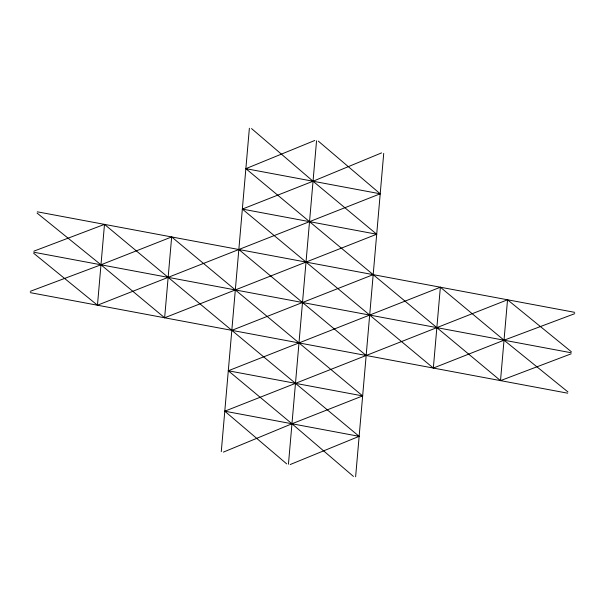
<?xml version="1.0" encoding="UTF-8"?>
<svg xmlns="http://www.w3.org/2000/svg" width="605" height="605" viewBox="0 0 605 605"><rect width="100%" height="100%" fill="white"/><g stroke="black" fill="none" stroke-linecap="round" stroke-linejoin="round"><path stroke-width="0.91" d="M318.306 141.116L380.212 193.804L97.465 305.215L104.491 224.372L33.857 251.166M251.529 128.555L313.035 181.235L376.703 234.226L164.636 317.784L171.661 236.941L100.975 264.793L30.25 291.33M221.279 451.617L249.373 128.245M288.449 464.186L316.551 140.814M355.627 476.755L383.721 153.383M574.75 313.67L504.026 340.207L433.339 368.059L440.364 287.216L228.297 370.774L291.965 423.765L353.471 476.445M571.143 353.834L500.509 380.628L507.534 299.785L224.788 411.196L286.694 463.884M500.509 380.628L245.864 168.666L314.797 140.466M381.589 152.891L313.035 181.235L242.348 209.088L433.339 368.059M223.411 452.109L291.965 423.765L362.652 395.912L171.661 236.941M104.491 224.372L359.136 436.334L290.203 464.534M231.813 330.353L373.187 274.647M245.864 168.666L380.212 193.804M242.348 209.088L376.703 234.226M37.313 211.81L574.712 312.346M33.804 252.232L571.196 352.768M30.288 292.654L567.687 393.189M228.297 370.774L362.652 395.912M224.788 411.196L359.136 436.334M567.951 391.934L504.026 340.207L440.364 287.216M37.049 213.066L100.975 264.793L164.636 317.784M507.534 299.785L571.324 351.724M97.465 305.215L33.676 253.276M238.839 249.51L366.161 355.49"/></g></svg>
